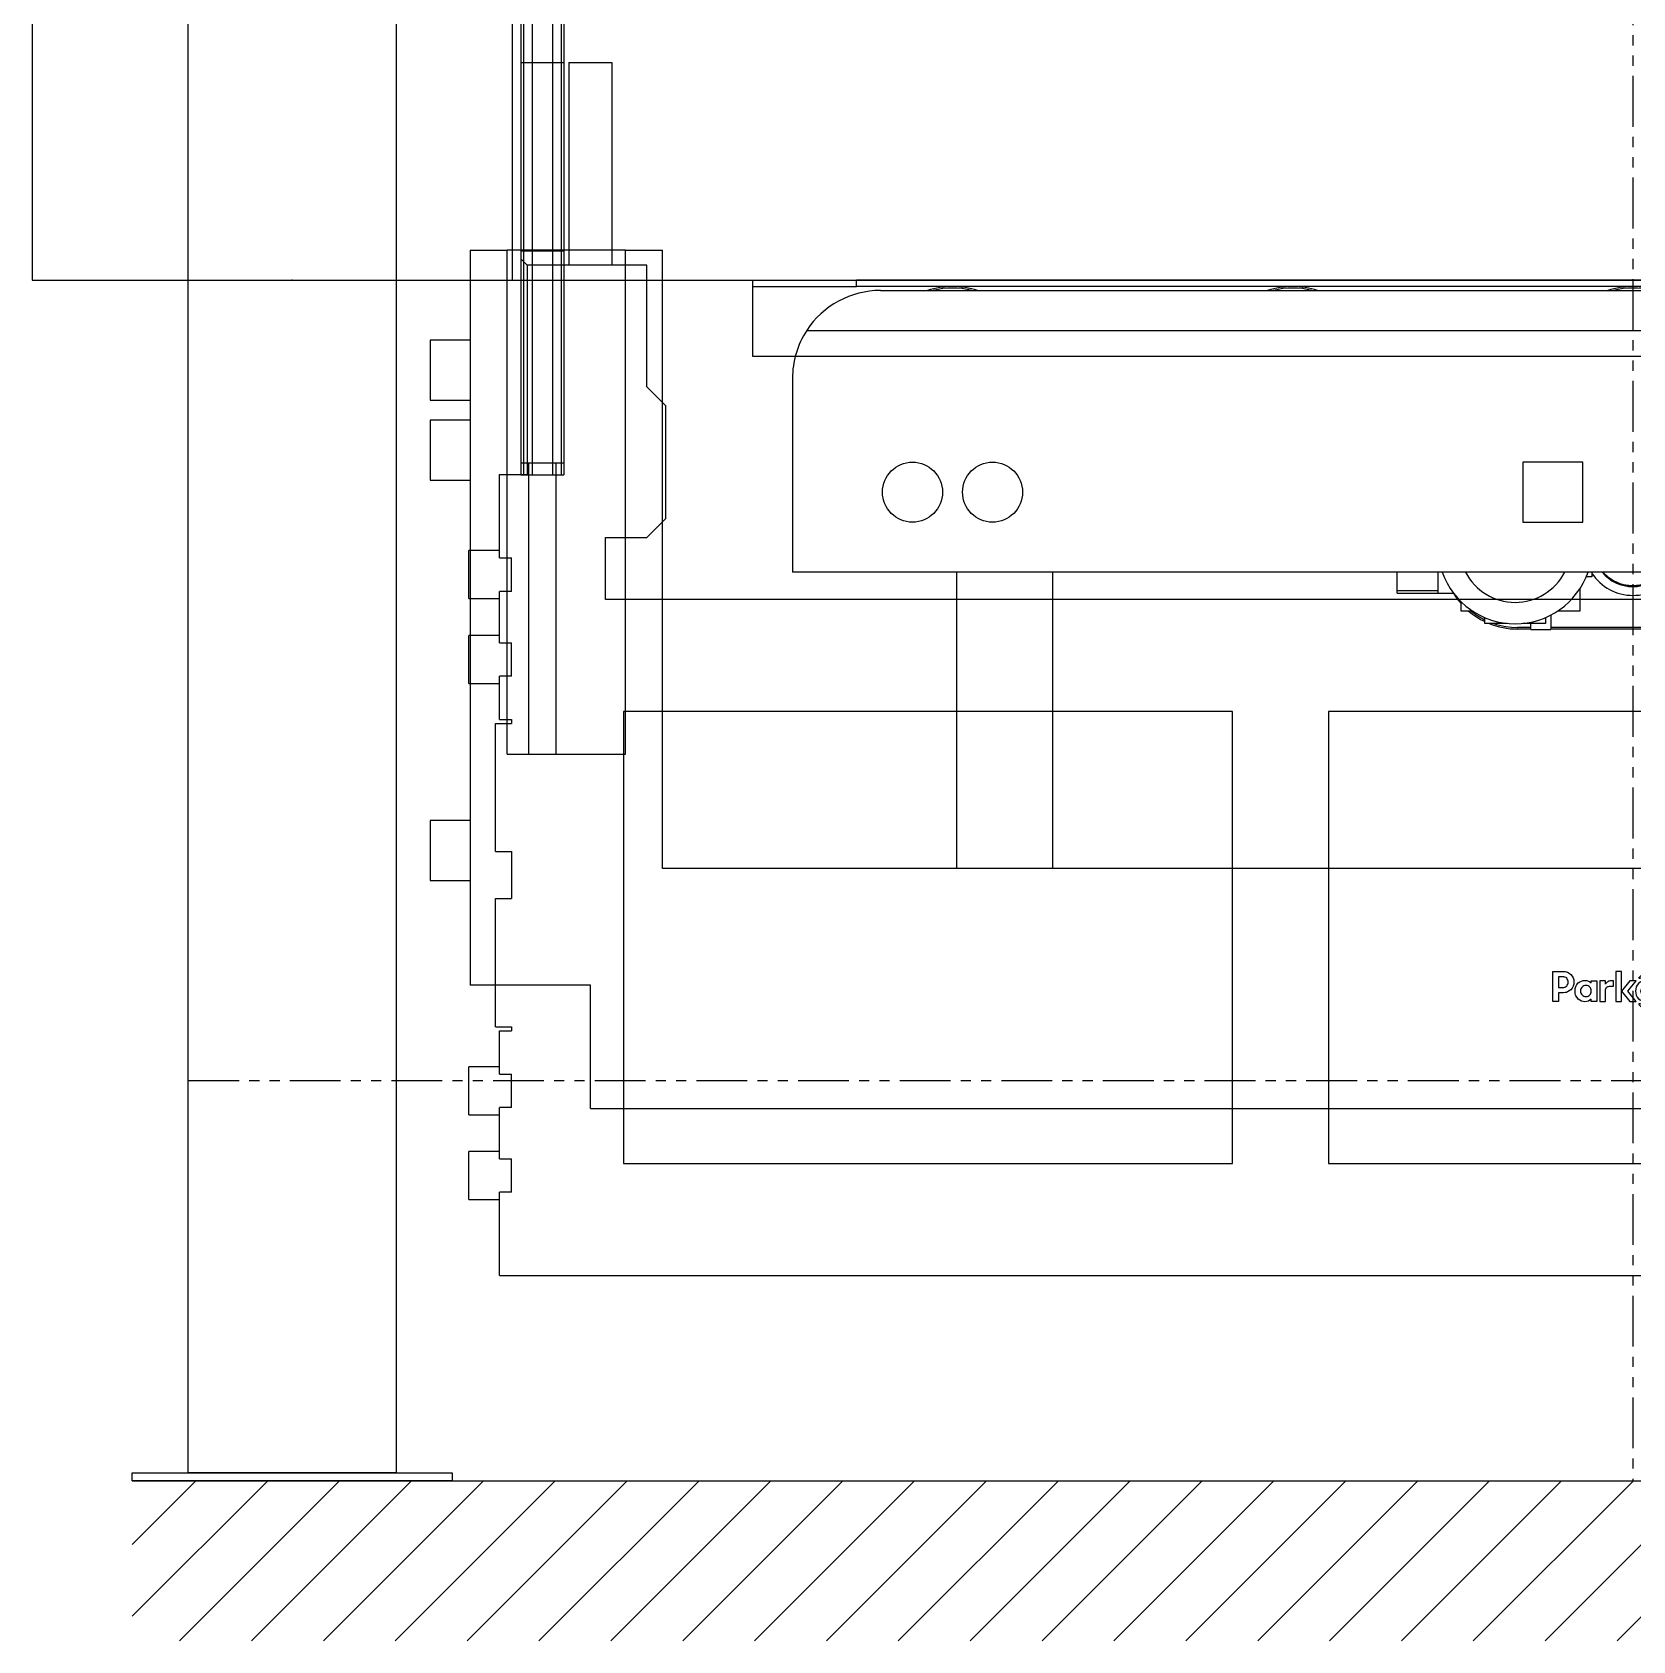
# Model space of a CAD drawing. Header units: millimetres. Extents: x 1310 to 4737, y 978 to 6132.
# Drawn here: x 1986.6 to 2186.6, y 4940.8 to 5141.7 of the extents above; entities that cross this region are included whole.
import ezdxf
from ezdxf.enums import TextEntityAlignment as Align

# ---------------------------------------------------------------- set-up
doc = ezdxf.new("R2010")
doc.units = ezdxf.units.MM
doc.linetypes.add('PHANTOM', pattern=[12.7, 6.35, -1.27, 1.27, -1.27, 1.27, -1.27])
for name, color, linetype in [('PK24-EQUIPMENT', 150, 'Continuous'), ('PK24-LOGO', 7, 'Continuous'), ('PK24E', 7, 'Continuous'), ('PK24E-STRUCT-CONCRETE', 7, 'Continuous'), ('PK24E-STRUCT-STEEL', 254, 'Continuous'), ('TEMEL', 3, 'Continuous')]:
    doc.layers.add(name, color=color, linetype=linetype)
for name, color, linetype, true_color in [('PK24-SYS-ROOM', 8, 'Continuous', 0x808080), ('PK24E-COMP-PALLET', 132, 'Continuous', 0x00b7c8), ('PK24E-HELPER', 253, 'PHANTOM', 0xa1a1a1), ('PK24E-SYS-LIFT', 31, 'Continuous', 0xffcc5a)]:
    doc.layers.add(name, color=color, linetype=linetype, true_color=true_color)
doc.styles.add('Impact', font='impact.ttf', dxfattribs={"height": 5})

# ---------------------------------------------------------------- blocks, each defined once
blk = doc.blocks.new('PALLET--NOCAR-BACK-COMP-PKE24')
at = {"layer": 'PK24E-COMP-PALLET'}
for p, q in [((-110, 0), (-96.99, 0)), ((-110, 0), (-110, -0.8)), ((-96.99, -0.8), (-96.99, 0)), ((96.99, 0), (-96.99, 0)), ((-110, -0.8), (-96.99, -0.8)), ((-110, -0.8), (-110, -9.5)), ((96.99, -0.8), (-96.99, -0.8)), ((-110, -9.5), (110, -9.5))]:
    blk.add_line(p, q, dxfattribs=at)
blk = doc.blocks.new('LOGO----DECOR-PK24')
at = {"layer": 'PK24-LOGO'}
for p, q in [((-10, 2.13), (-8.71, 2.13)), ((-10, -1.62), (-10, 2.13)), ((-8.71, 2.13), (-8.43, 2.11)), ((-8.43, 2.11), (-8.3, 2.07)), ((-8.3, 2.07), (-8.17, 2.03)), ((-8.17, 2.03), (-7.94, 1.9)), ((-1.42, 2.13), (-2.13, 2.13)), ((-2.13, 2.13), (-2.13, -1.62)), ((-1.42, -1.62), (-1.42, 2.13)), ((0.79, 1.37), (1.61, 2.19)), ((1.61, 2.19), (1.67, 2.21)), ((1.67, 2.21), (1.73, 2.19)), ((1.73, 2.19), (2.54, 1.37)), ((3.31, 2.13), (4.01, 2.13)), ((3.31, -1.62), (3.31, 2.13)), ((4.01, 2.13), (4.01, -1.62)), ((-9.29, 1.47), (-9.29, 0.11)), ((-8.76, 1.47), (-9.29, 1.47)), ((-9.29, 0.11), (-8.76, 0.11)), ((-8.61, 1.46), (-8.76, 1.47)), ((-8.76, 0.11), (-8.61, 0.13)), ((-8.48, 1.42), (-8.61, 1.46)), ((-8.61, 0.13), (-8.48, 0.17)), ((-8.36, 1.35), (-8.48, 1.42)), ((-8.48, 0.17), (-8.36, 0.23)), ((-8.26, 1.27), (-8.36, 1.35)), ((-8.36, 0.23), (-8.26, 0.31)), ((-8.19, 1.17), (-8.26, 1.27)), ((-8.26, 0.31), (-8.19, 0.41)), ((-8.13, 1.05), (-8.19, 1.17)), ((-8.19, 0.41), (-8.13, 0.53)), ((-8.09, 0.93), (-8.13, 1.05)), ((-8.13, 0.53), (-8.09, 0.66)), ((-8.08, 0.79), (-8.09, 0.93)), ((-8.09, 0.66), (-8.08, 0.79)), ((-7.94, 1.9), (-7.74, 1.74)), ((-7.74, 1.74), (-7.58, 1.55)), ((-7.58, 0.04), (-7.74, -0.16)), ((-7.58, 1.55), (-7.46, 1.32)), ((-7.46, 0.27), (-7.58, 0.04)), ((-7.46, 1.32), (-7.38, 1.06)), ((-7.38, 0.52), (-7.46, 0.27)), ((-7.38, 1.06), (-7.36, 0.79)), ((-7.36, 0.79), (-7.38, 0.52)), ((-7.19, -0.02), (-7.16, 0.13)), ((-7.16, 0.13), (-7.11, 0.26)), ((-7.11, 0.26), (-6.98, 0.49)), ((-6.98, 0.49), (-6.82, 0.68)), ((-6.82, 0.68), (-6.62, 0.82)), ((-6.62, 0.82), (-6.41, 0.92)), ((-6.42, 0.06), (-6.48, -0.05)), ((-6.33, 0.17), (-6.42, 0.06)), ((-6.41, 0.92), (-6.19, 0.98)), ((-6.23, 0.25), (-6.33, 0.17)), ((-6.11, 0.31), (-6.23, 0.25)), ((-6.19, 0.98), (-5.97, 1)), ((-5.98, 0.35), (-6.11, 0.31)), ((-5.84, 0.36), (-5.98, 0.35)), ((-5.97, 1), (-5.74, 0.98)), ((-5.71, 0.35), (-5.84, 0.36)), ((-5.74, 0.98), (-5.53, 0.92)), ((-5.58, 0.31), (-5.71, 0.35)), ((-5.47, 0.24), (-5.58, 0.31)), ((-5.53, 0.92), (-5.35, 0.82)), ((-5.37, 0.16), (-5.47, 0.24)), ((-5.29, 0.06), (-5.37, 0.16)), ((-5.35, 0.82), (-5.21, 0.7)), ((-5.23, -0.06), (-5.29, 0.06)), ((-5.21, 0.7), (-5.21, 0.95)), ((-5.21, 0.95), (-4.5, 0.95)), ((-4.5, 0.95), (-4.5, -1.62)), ((-3.41, 0.95), (-4.11, 0.95)), ((-4.11, 0.95), (-4.11, -1.62)), ((-3.41, 0.53), (-3.41, 0.95)), ((-3.36, 0.62), (-3.41, 0.53)), ((-3.37, -0.03), (-3.32, 0.06)), ((-3.29, 0.71), (-3.36, 0.62)), ((-3.32, 0.06), (-3.26, 0.13)), ((-3.22, 0.78), (-3.29, 0.71)), ((-3.26, 0.13), (-3.19, 0.19)), ((-3.14, 0.84), (-3.22, 0.78)), ((-3.19, 0.19), (-3.11, 0.23)), ((-3.05, 0.89), (-3.14, 0.84)), ((-3.11, 0.23), (-3.02, 0.26)), ((-2.94, 0.92), (-3.05, 0.89)), ((-3.02, 0.26), (-2.92, 0.27)), ((-2.83, 0.94), (-2.94, 0.92)), ((-2.92, 0.27), (-2.42, 0.27)), ((-2.7, 0.95), (-2.83, 0.94)), ((-2.42, 0.95), (-2.7, 0.95)), ((-2.42, 0.27), (-2.42, 0.95)), ((-0.37, 0.95), (-1.42, -0.33)), ((-0.61, -0.33), (0.44, 0.95)), ((0.44, 0.95), (-0.37, 0.95)), ((0.44, 0.19), (0.36, -0.06)), ((0.56, 0.41), (0.44, 0.19)), ((0.72, 0.61), (0.56, 0.41)), ((0.92, 0.77), (0.72, 0.61)), ((0.77, 1.32), (0.79, 1.37)), ((0.78, 1.26), (0.77, 1.32)), ((0.81, 1.24), (0.78, 1.26)), ((0.85, 1.23), (0.81, 1.24)), ((0.89, 1.24), (0.85, 1.23)), ((1.07, 1.32), (0.89, 1.24)), ((1.15, 0.9), (0.92, 0.77)), ((1.27, 1.37), (1.07, 1.32)), ((1.07, -0.08), (1.13, 0.03)), ((1.13, 0.03), (1.21, 0.12)), ((1.4, 0.98), (1.15, 0.9)), ((1.21, 0.12), (1.3, 0.2)), ((1.46, 1.41), (1.27, 1.37)), ((1.3, 0.2), (1.41, 0.26)), ((1.67, 1), (1.4, 0.98)), ((1.41, 0.26), (1.54, 0.3)), ((1.67, 1.42), (1.46, 1.41)), ((1.54, 0.3), (1.67, 0.31)), ((1.87, 1.41), (1.67, 1.42)), ((1.94, 0.98), (1.67, 1)), ((1.67, 0.31), (1.8, 0.3)), ((1.8, 0.3), (1.92, 0.26)), ((2.07, 1.37), (1.87, 1.41)), ((1.92, 0.26), (2.03, 0.2)), ((2.19, 0.9), (1.94, 0.98)), ((2.03, 0.2), (2.13, 0.12)), ((2.26, 1.32), (2.07, 1.37)), ((2.13, 0.12), (2.2, 0.03)), ((2.41, 0.77), (2.19, 0.9)), ((2.2, 0.03), (2.26, -0.08)), ((2.45, 1.24), (2.26, 1.32)), ((2.61, 0.61), (2.41, 0.77)), ((2.48, 1.23), (2.45, 1.24)), ((2.52, 1.24), (2.48, 1.23)), ((2.55, 1.26), (2.52, 1.24)), ((2.54, 1.37), (2.57, 1.32)), ((2.57, 1.32), (2.55, 1.26)), ((2.78, 0.41), (2.61, 0.61)), ((2.9, 0.19), (2.78, 0.41)), ((2.98, -0.06), (2.9, 0.19)), ((4.37, -0.02), (4.4, 0.13)), ((4.4, 0.13), (4.45, 0.26)), ((4.45, 0.26), (4.58, 0.49)), ((4.58, 0.49), (4.74, 0.68)), ((4.74, 0.68), (4.93, 0.82)), ((4.93, 0.82), (5.15, 0.92)), ((5.14, 0.06), (5.08, -0.05)), ((5.23, 0.17), (5.14, 0.06)), ((5.15, 0.92), (5.37, 0.98)), ((5.33, 0.25), (5.23, 0.17)), ((5.45, 0.31), (5.33, 0.25)), ((5.37, 0.98), (5.59, 1)), ((5.58, 0.35), (5.45, 0.31)), ((5.72, 0.36), (5.58, 0.35)), ((5.59, 1), (5.82, 0.98)), ((5.85, 0.35), (5.72, 0.36)), ((5.82, 0.98), (6.03, 0.92)), ((5.98, 0.31), (5.85, 0.35)), ((6.09, 0.24), (5.98, 0.31)), ((6.03, 0.92), (6.21, 0.82)), ((6.19, 0.16), (6.09, 0.24)), ((6.27, 0.06), (6.19, 0.16)), ((6.21, 0.82), (6.35, 0.7)), ((6.32, -0.06), (6.27, 0.06)), ((6.35, 0.7), (6.35, 0.95)), ((6.35, 0.95), (7.06, 0.95)), ((7.06, 0.95), (7.06, -1.62)), ((8.33, -1.51), (7.31, 0.95)), ((7.31, 0.95), (8.05, 0.95)), ((8.05, 0.95), (8.68, -0.63)), ((10, 0.95), (8.51, -2.81)), ((8.68, -0.63), (9.27, 0.95)), ((9.27, 0.95), (10, 0.95)), ((-9.29, -1.62), (-10, -1.62)), ((-8.71, -0.55), (-9.29, -0.55)), ((-9.29, -0.55), (-9.29, -1.62)), ((-8.43, -0.52), (-8.71, -0.55)), ((-8.3, -0.49), (-8.43, -0.52)), ((-8.17, -0.44), (-8.3, -0.49)), ((-7.94, -0.32), (-8.17, -0.44)), ((-7.74, -0.16), (-7.94, -0.32)), ((-7.22, -0.33), (-7.21, -0.17)), ((-7.21, -0.5), (-7.22, -0.33)), ((-7.21, -0.17), (-7.19, -0.02)), ((-7.19, -0.65), (-7.21, -0.5)), ((-7.16, -0.79), (-7.19, -0.65)), ((-7.1, -0.92), (-7.16, -0.79)), ((-6.97, -1.15), (-7.1, -0.92)), ((-6.81, -1.34), (-6.97, -1.15)), ((-6.62, -1.48), (-6.81, -1.34)), ((-6.41, -1.59), (-6.62, -1.48)), ((-6.52, -0.18), (-6.53, -0.33)), ((-6.53, -0.33), (-6.52, -0.47)), ((-6.48, -0.05), (-6.52, -0.18)), ((-6.52, -0.47), (-6.48, -0.6)), ((-6.48, -0.6), (-6.42, -0.72)), ((-6.42, -0.72), (-6.33, -0.82)), ((-6.19, -1.65), (-6.41, -1.59)), ((-6.33, -0.82), (-6.23, -0.9)), ((-6.23, -0.9), (-6.11, -0.97)), ((-5.98, -1.67), (-6.19, -1.65)), ((-6.11, -0.97), (-5.98, -1.01)), ((-5.98, -1.01), (-5.84, -1.02)), ((-5.74, -1.65), (-5.98, -1.67)), ((-5.84, -1.02), (-5.71, -1.01)), ((-5.53, -1.57), (-5.74, -1.65)), ((-5.71, -1.01), (-5.58, -0.97)), ((-5.58, -0.97), (-5.47, -0.9)), ((-5.35, -1.47), (-5.53, -1.57)), ((-5.47, -0.9), (-5.37, -0.82)), ((-5.37, -0.82), (-5.29, -0.72)), ((-5.21, -1.33), (-5.35, -1.47)), ((-5.29, -0.72), (-5.23, -0.6)), ((-5.2, -0.19), (-5.23, -0.06)), ((-5.23, -0.6), (-5.2, -0.47)), ((-5.21, -1.62), (-5.21, -1.33)), ((-5.21, -1.33), (-5.21, -1.33)), ((-4.5, -1.62), (-5.21, -1.62)), ((-5.19, -0.33), (-5.2, -0.19)), ((-5.2, -0.47), (-5.19, -0.33)), ((-4.11, -1.62), (-3.41, -1.62)), ((-3.41, -0.21), (-3.4, -0.12)), ((-3.41, -1.62), (-3.41, -0.21)), ((-3.4, -0.12), (-3.37, -0.03)), ((-2.13, -1.62), (-1.42, -1.62)), ((-1.42, -0.33), (-0.37, -1.62)), ((0.44, -1.62), (-0.61, -0.33)), ((-0.37, -1.62), (0.44, -1.62)), ((0.36, -0.06), (0.33, -0.33)), ((0.33, -0.33), (0.36, -0.6)), ((0.36, -0.6), (0.44, -0.85)), ((0.44, -0.85), (0.56, -1.08)), ((0.56, -1.08), (0.72, -1.28)), ((0.72, -1.28), (0.92, -1.44)), ((0.77, -1.98), (0.78, -1.93)), ((0.79, -2.04), (0.77, -1.98)), ((0.78, -1.93), (0.81, -1.9)), ((0.81, -1.9), (0.85, -1.89)), ((0.85, -1.89), (0.89, -1.9)), ((0.89, -1.9), (1.07, -1.98)), ((0.92, -1.44), (1.15, -1.56)), ((1.02, -0.33), (1.03, -0.2)), ((1.03, -0.46), (1.02, -0.33)), ((1.03, -0.2), (1.07, -0.08)), ((1.07, -0.59), (1.03, -0.46)), ((1.13, -0.7), (1.07, -0.59)), ((1.07, -1.98), (1.27, -2.04)), ((1.21, -0.79), (1.13, -0.7)), ((1.15, -1.56), (1.4, -1.64)), ((1.3, -0.87), (1.21, -0.79)), ((1.41, -0.93), (1.3, -0.87)), ((1.4, -1.64), (1.67, -1.67)), ((1.54, -0.97), (1.41, -0.93)), ((1.67, -0.98), (1.54, -0.97)), ((1.8, -0.97), (1.67, -0.98)), ((1.67, -1.67), (1.94, -1.64)), ((1.92, -0.93), (1.8, -0.97)), ((2.03, -0.87), (1.92, -0.93)), ((1.94, -1.64), (2.19, -1.56)), ((2.13, -0.79), (2.03, -0.87)), ((2.07, -2.04), (2.26, -1.98)), ((2.2, -0.7), (2.13, -0.79)), ((2.19, -1.56), (2.41, -1.44)), ((2.26, -0.59), (2.2, -0.7)), ((2.26, -0.08), (2.3, -0.2)), ((2.3, -0.46), (2.26, -0.59)), ((2.26, -1.98), (2.45, -1.9)), ((2.3, -0.2), (2.31, -0.33)), ((2.31, -0.33), (2.3, -0.46)), ((2.41, -1.44), (2.61, -1.28)), ((2.45, -1.9), (2.48, -1.89)), ((2.48, -1.89), (2.52, -1.9)), ((2.52, -1.9), (2.55, -1.93)), ((2.57, -1.98), (2.54, -2.04)), ((2.55, -1.93), (2.57, -1.98)), ((2.61, -1.28), (2.78, -1.08)), ((2.78, -1.08), (2.9, -0.85)), ((2.9, -0.85), (2.98, -0.6)), ((3, -0.33), (2.98, -0.06)), ((2.98, -0.6), (3, -0.33)), ((4.01, -1.62), (3.31, -1.62)), ((4.34, -0.17), (4.37, -0.02)), ((4.34, -0.33), (4.34, -0.17)), ((4.34, -0.5), (4.34, -0.33)), ((4.37, -0.65), (4.34, -0.5)), ((4.4, -0.79), (4.37, -0.65)), ((4.46, -0.92), (4.4, -0.79)), ((4.59, -1.15), (4.46, -0.92)), ((4.75, -1.34), (4.59, -1.15)), ((4.94, -1.48), (4.75, -1.34)), ((5.15, -1.59), (4.94, -1.48)), ((5.04, -0.18), (5.03, -0.33)), ((5.03, -0.33), (5.04, -0.47)), ((5.08, -0.05), (5.04, -0.18)), ((5.04, -0.47), (5.08, -0.6)), ((5.08, -0.6), (5.14, -0.72)), ((5.14, -0.72), (5.23, -0.82)), ((5.37, -1.65), (5.15, -1.59)), ((5.23, -0.82), (5.33, -0.9)), ((5.33, -0.9), (5.45, -0.97)), ((5.58, -1.67), (5.37, -1.65)), ((5.45, -0.97), (5.58, -1.01)), ((5.58, -1.01), (5.72, -1.02)), ((5.81, -1.65), (5.58, -1.67)), ((5.72, -1.02), (5.85, -1.01)), ((6.03, -1.57), (5.81, -1.65)), ((5.85, -1.01), (5.98, -0.97)), ((5.98, -0.97), (6.09, -0.9)), ((6.21, -1.47), (6.03, -1.57)), ((6.09, -0.9), (6.19, -0.82)), ((6.19, -0.82), (6.27, -0.72)), ((6.35, -1.33), (6.21, -1.47)), ((6.27, -0.72), (6.32, -0.6)), ((6.36, -0.19), (6.32, -0.06)), ((6.32, -0.6), (6.36, -0.47)), ((6.35, -1.62), (6.35, -1.33)), ((6.35, -1.33), (6.35, -1.33)), ((7.06, -1.62), (6.35, -1.62)), ((6.37, -0.33), (6.36, -0.19)), ((6.36, -0.47), (6.37, -0.33)), ((7.8, -2.81), (8.33, -1.51)), ((1.61, -2.85), (0.79, -2.04)), ((1.27, -2.04), (1.46, -2.07)), ((1.46, -2.07), (1.67, -2.09)), ((1.67, -2.88), (1.61, -2.85)), ((1.67, -2.09), (1.87, -2.07)), ((1.73, -2.85), (1.67, -2.88)), ((2.54, -2.04), (1.73, -2.85)), ((1.87, -2.07), (2.07, -2.04)), ((8.51, -2.81), (7.8, -2.81))]:
    blk.add_line(p, q, dxfattribs=at)
blk = doc.blocks.new('ELIFT---BACK-COMP-PKE24')
at = {"layer": 'PK24E-SYS-LIFT', "linetype": 'Continuous', "lineweight": 25}
for p, q in [((-145.25, 3.75), (-145.25, -88.1)), ((-145.25, 3.75), (-140.65, 3.75)), ((-140.65, -59.25), (-140.65, 3.75)), ((-125.85, 3.75), (-140.65, 3.75)), ((-138.95, 3.67), (-138.95, -22.83)), ((-138.95, 3.67), (-138.62, 3.67)), ((-138.62, 3.67), (-138.62, -22.83)), ((-138.62, 3.67), (-137.52, 3.67)), ((-137.52, 3.67), (-137.52, -22.83)), ((-137.52, 3.67), (-134.98, 3.67)), ((-134.98, 3.67), (-133.88, 3.67)), ((-134.98, 3.67), (-134.98, -22.83)), ((-133.88, 3.67), (-133.88, -22.83)), ((-133.88, 3.67), (-133.55, 3.67)), ((-133.55, 3.67), (-133.55, -22.83)), ((-125.85, -59.25), (-125.85, 3.75)), ((-125.85, 3.75), (-121.25, 3.75)), ((-121.25, -73.5), (-121.25, 3.75)), ((-94, -1.3), (94, -1.3)), ((-145.25, -7.5), (-150.25, -7.5)), ((-150.25, -7.5), (-150.25, -15)), ((-103.22, -6.3), (103.22, -6.3)), ((-105, -12.3), (-105, -36.5)), ((-150.25, -15), (-145.25, -15)), ((-145.25, -17.5), (-150.25, -17.5)), ((-150.25, -17.5), (-150.25, -25)), ((-138.95, -22.83), (-138.62, -22.83)), ((-138.62, -22.83), (-137.52, -22.83)), ((-137.97, -22.83), (-137.97, -59.25)), ((-137.52, -22.83), (-137.41, -22.83)), ((-137.41, -22.83), (-135.09, -22.83)), ((-135.09, -22.83), (-134.98, -22.83)), ((-134.98, -22.83), (-133.88, -22.83)), ((-134.53, -59.25), (-134.53, -22.83)), ((-133.88, -22.83), (-133.55, -22.83)), ((-6.25, -22.75), (-13.75, -22.75)), ((-13.75, -22.75), (-13.75, -30.25)), ((-6.25, -30.25), (-6.25, -22.75)), ((-150.25, -25), (-145.25, -25)), ((-13.75, -30.25), (-6.25, -30.25)), ((105, -36.5), (-105, -36.5)), ((-84.5, -36.5), (-84.5, -73.5)), ((-72.5, -36.5), (-72.5, -73.5)), ((-29.45, -38.8), (-29.45, -36.5)), ((-24.3, -39.16), (-24.3, -36.5)), ((-5.1, -37.08), (-5.82, -37.08)), ((-5.1, -36.5), (-5.1, -37.08)), ((-29.45, -38.8), (-24.3, -38.8)), ((-29.45, -39.1), (-29.45, -38.8)), ((-29.45, -39.1), (-24.3, -39.1)), ((-22.37, -39.16), (-24.3, -39.16)), ((-6.6, -38.54), (-6.6, -41.35)), ((-21.45, -41.35), (-21.45, -40.2)), ((-20.02, -41.35), (-21.45, -41.35)), ((-18.48, -42.9), (-18.48, -42.18)), ((-10.92, -42.18), (-10.92, -42.9)), ((-10.25, -42), (-10.25, -43.65)), ((-6.6, -41.35), (-9.38, -41.35)), ((-15.68, -42.9), (-18.48, -42.9)), ((-12.75, -43.4), (-14.4, -43.4)), ((-12.75, -43.6), (-14.4, -43.6)), ((-10.92, -42.9), (-13.72, -42.9)), ((-12.75, -43.65), (-12.75, -42.9)), ((-12.75, -43.65), (-10.25, -43.65)), ((4.25, -43.4), (-10.25, -43.4)), ((4.25, -43.6), (-10.25, -43.6)), ((-140.65, -59.25), (-125.85, -59.25)), ((-145.25, -67.5), (-150.25, -67.5)), ((-150.25, -67.5), (-150.25, -75)), ((121.25, -73.5), (-121.25, -73.5)), ((-150.25, -75), (-145.25, -75)), ((-130.25, -88.1), (-145.25, -88.1)), ((-130.25, -103.5), (-130.25, -88.1)), ((-130.25, -103.5), (145.25, -103.5))]:
    blk.add_line(p, q, dxfattribs=at)
at = {"layer": 'PK24E-SYS-LIFT', "linetype": 'Continuous', "lineweight": 25, "flags": 128}
blk.add_lwpolyline([(-10.27, -41.87), (-10.26, -41.9), (-10.25, -42)], dxfattribs=at)
at = {"layer": 'PK24E-SYS-LIFT', "linetype": 'Continuous', "lineweight": 25}
for centre in [(-90, -26.5), (-80, -26.5)]:
    blk.add_circle(centre, 3.75, dxfattribs=at)
for centre, radius, start, end in [((-94, -12.3), 11, 90, 146.9443), ((-85, -10.8), 10, 71.8051, 108.1949), ((-85, -10.8), 9.8, 75.7866, 104.2134), ((-42.5, -10.8), 10, 71.8051, 108.1949), ((-42.5, -10.8), 9.8, 75.7866, 104.2134), ((0, -10.8), 10, 71.8051, 108.1949), ((0, -10.8), 9.8, 75.7866, 104.2134), ((-94, -12.3), 11, 146.9443, 180), ((-14.7, -33.3), 9.65, 199.3663, 340.6337), ((-14.7, -33.3), 6.97, 207.3297, 332.6703), ((0, -33.3), 6.1, 213.273, 270), ((0, -33.3), 5, 219.7918, 270), ((0, -33.3), 6.1, 270, 328.3593), ((0, -33.3), 5, 270, 320.2082), ((-14.4, -34.17), 9.43, 211.9388, 221.6009), ((-14.4, -34.17), 9.43, 229.5828, 244.3661), ((-14.4, -34.17), 9.23, 231.0637, 243.7687), ((-14.4, -34.17), 9.43, 247.782, 270), ((-14.4, -34.17), 9.23, 251.0524, 270)]:
    blk.add_arc(centre, radius, start, end, dxfattribs=at)
for points, knots in [([(-1.01, -38.1), (-1.2, -38.05), (-1.59, -37.95), (-2.14, -37.72), (-2.67, -37.43), (-3.15, -37.07), (-3.49, -36.76), (-3.66, -36.55), (-3.7, -36.5)], [0, 0, 0, 0, 0.187875, 0.375749, 0.563624, 0.751499, 0.939373, 1, 1, 1, 1]), ([(0, -38.2), (-0.17, -38.2), (-0.51, -38.19), (-0.84, -38.13), (-1.01, -38.1)], [0, 0, 0, 0, 0.5, 1, 1, 1, 1]), ([(3.71, -36.5), (3.71, -36.5), (3.58, -36.67), (3.28, -36.95), (2.82, -37.32), (2.31, -37.64), (1.76, -37.89), (1.19, -38.07), (0.6, -38.18), (0.2, -38.19), (0, -38.2)], [0, 0, 0, 0, 0.003593, 0.145937, 0.288281, 0.430625, 0.572968, 0.715312, 0.857656, 1, 1, 1, 1])]:
    blk.add_open_spline(points, degree=3, knots=knots, dxfattribs=at)
at = {"layer": 'PK24-LOGO'}
blk.add_blockref('LOGO----DECOR-PK24', (0, -88.5), dxfattribs=at)
blk = doc.blocks.new('*U21')
at = {"layer": 'PK24E-SYS-LIFT'}
for p, q in [((-138.95, 67.07), (-137.9, 67.07)), ((-138.95, 67.07), (-138.95, 42.55)), ((-138.95, 67.07), (-138.62, 67.07)), ((-138.62, 67.07), (-137.9, 67.07)), ((-137.9, 67.07), (-136.98, 67.07)), ((-137.9, 67.07), (-134.6, 67.07)), ((-136.98, 67.07), (-135.52, 67.07)), ((-135.52, 67.07), (-134.6, 67.07)), ((-134.6, 67.07), (-133.55, 67.07)), ((-134.6, 67.07), (-133.88, 67.07)), ((-133.88, 67.07), (-133.55, 67.07)), ((-133.55, 67.07), (-133.55, 41.75)), ((-132.95, 67.07), (-132.95, 41.75)), ((-132.95, 67.07), (-131.9, 67.07)), ((-132.95, 67.07), (-132.62, 67.07)), ((-132.62, 67.07), (-131.9, 67.07)), ((-131.9, 67.07), (-130.98, 67.07)), ((-131.9, 67.07), (-128.6, 67.07)), ((-130.98, 67.07), (-129.52, 67.07)), ((-129.52, 67.07), (-128.6, 67.07)), ((-128.6, 67.07), (-127.55, 67.07)), ((-128.6, 67.07), (-127.88, 67.07)), ((-127.88, 67.07), (-127.55, 67.07)), ((-127.55, 67.07), (-127.55, 41.75)), ((-138.95, 42.55), (-138.15, 41.75)), ((-138.15, 41.75), (-138.15, 15.6)), ((-123.18, 41.75), (-138.15, 41.75)), ((-123.18, 26.56), (-123.18, 41.75)), ((-120.81, 24.19), (-123.18, 26.56)), ((-120.81, 10.12), (-120.81, 24.19)), ((-141.6, 5.19), (-141.6, 15.6)), ((-141.6, 15.6), (-138.15, 15.6)), ((-123.18, 7.75), (-120.81, 10.12)), ((-141.6, 6.1), (-145.45, 6.1)), ((-145.45, 0.1), (-145.45, 6.1)), ((-128.35, 7.75), (-123.18, 7.75)), ((-128.35, 0), (-128.35, 7.75)), ((-141.6, 5.19), (-140.1, 5.19)), ((-140.1, 1.01), (-140.1, 5.19)), ((-145.45, 0.1), (-141.6, 0.1)), ((-140.1, 1.01), (-141.6, 1.01)), ((-141.6, -5.41), (-141.6, 1.01)), ((128.35, 0), (-128.35, 0)), ((-141.6, -4.5), (-145.45, -4.5)), ((-145.45, -7.5), (-145.45, -4.5)), ((-141.6, -5.41), (-140.1, -5.41)), ((-140.1, -9.59), (-140.1, -5.41)), ((-145.45, -10.5), (-145.45, -7.5)), ((-140.1, -9.59), (-141.6, -9.59)), ((-141.6, -15), (-141.6, -9.59)), ((-145.45, -10.5), (-141.6, -10.5)), ((-50.03, -14), (-126.1, -14)), ((-126.1, -14), (-126.1, -70.48)), ((-50.03, -70.48), (-50.03, -14)), ((38.03, -14), (-38.03, -14)), ((-38.03, -14), (-38.03, -70.48)), ((-142.1, -31.5), (-142.1, -15.5)), ((-142.1, -15.5), (-140.1, -15.5)), ((-141.6, -15), (-140.1, -15)), ((-140.1, -15), (-140.1, -15.5)), ((-142.1, -31.5), (-140.1, -31.5)), ((-140.1, -31.5), (-140.1, -37.38)), ((-142.1, -53.38), (-142.1, -37.38)), ((-142.1, -37.38), (-140.1, -37.38)), ((-142.1, -53.38), (-140.1, -53.38)), ((-141.6, -59.29), (-141.6, -53.88)), ((-141.6, -53.88), (-140.1, -53.88)), ((-140.1, -53.38), (-140.1, -53.88)), ((-141.6, -58.38), (-145.45, -58.38)), ((-145.45, -64.38), (-145.45, -58.38)), ((-141.6, -59.29), (-140.1, -59.29)), ((-140.1, -63.47), (-140.1, -59.29)), ((-140.1, -63.47), (-141.6, -63.47)), ((-141.6, -69.89), (-141.6, -63.47)), ((-145.45, -64.38), (-141.6, -64.38)), ((-141.6, -68.98), (-145.45, -68.98)), ((-145.45, -71.98), (-145.45, -68.98)), ((-141.6, -69.89), (-140.1, -69.89)), ((-140.1, -74.07), (-140.1, -69.89)), ((-145.45, -74.98), (-145.45, -71.98)), ((-126.1, -70.48), (-50.03, -70.48)), ((-38.03, -70.48), (38.03, -70.48)), ((-140.1, -74.07), (-141.6, -74.07)), ((-141.6, -84.48), (-141.6, -74.07)), ((-145.45, -74.98), (-141.6, -74.98)), ((-141.6, -84.48), (141.6, -84.48))]:
    blk.add_line(p, q, dxfattribs=at)
blk = doc.blocks.new('*U26')
at = {"layer": 'PK24E-STRUCT-CONCRETE'}
h = blk.add_hatch(dxfattribs=at)
h.set_pattern_fill('ANSI31', color=256, scale=2)
h.set_pattern_definition([(45, (-15040.825, -23141.8444), (-4.490128, 4.490128), [])])
h.paths.add_polyline_path([(-187.5, -150), (187.5, -150), (187.5, -170), (-187.5, -170)])
at = {"layer": 'PK24E-HELPER'}
for p, q in [((0, 978), (0, -150)), ((-180.5, 0), (180.5, 0)), ((-180.5, -100), (180.5, -100))]:
    blk.add_line(p, q, dxfattribs=at)
blk.add_point((-167.5, 0), dxfattribs=at)
at = {"layer": 'PK24E-STRUCT-CONCRETE'}
blk.add_line((-187.5, -150), (187.5, -150), dxfattribs=at)
at = {"layer": 'PK24E-STRUCT-STEEL'}
for points in [[(-180.5, 1021.05), (-154.5, 1021.05), (-154.5, -149), (-180.5, -149)], [(-187.5, -149), (-147.5, -149), (-147.5, -150), (-187.5, -150)]]:
    blk.add_lwpolyline(points, close=True, dxfattribs=at)
at = {"layer": 'PK24E-SYS-LIFT'}
for p, q in [((-138.95, 833.07), (-138.95, -24.33)), ((-138.62, 833.07), (-138.62, -24.33)), ((-137.52, 833.07), (-137.52, -24.33)), ((-134.98, 833.07), (-134.98, -24.33)), ((-133.88, 833.07), (-133.88, -24.33)), ((-133.55, 833.07), (-133.55, -24.33)), ((-138.95, -24.33), (-133.55, -24.33))]:
    blk.add_line(p, q, dxfattribs=at)
for name, p in [('*U21', (0, -39.9)), ('ELIFT---BACK-COMP-PKE24', (0, 0))]:
    blk.add_blockref(name, p)
at = {"layer": 'PK24E'}
blk.add_blockref('PALLET--NOCAR-BACK-COMP-PKE24', (0, 0), dxfattribs=at)
blk = doc.blocks.new('ROOM-INFODISP--FRONT-COMP-PK24')
blk.add_point((0, 0))
blk = doc.blocks.new('ROOM-LIGHT--FRONT-COMP-PK24')
at = {"layer": 'PK24-EQUIPMENT', "color": 3}
for p, q in [((-33.24, 248.24), (-42.08, 239.4)), ((-42.08, 239.4), (-33.24, 248.24)), ((-15.92, 239.4), (-24.76, 248.24)), ((-24.76, 248.24), (-15.92, 239.4)), ((-42.08, 230.92), (-33.24, 222.08)), ((-33.24, 222.08), (-42.08, 230.92)), ((-24.76, 222.08), (-15.92, 230.92)), ((-15.92, 230.92), (-24.76, 222.08))]:
    blk.add_line(p, q, dxfattribs=at)
for centre, start, end in [((-29, 244), 45, 135), ((-29, 244), 45, 135), ((-37.84, 235.16), 135, 225), ((-37.84, 235.16), 135, 225), ((-20.16, 235.16), 315, 45), ((-20.16, 235.16), 315, 45), ((-29, 226.32), 225, 315), ((-29, 226.32), 225, 315)]:
    blk.add_arc(centre, 6, start, end, dxfattribs=at)
at = {"layer": 'PK24E-HELPER'}
blk.add_point((0, 0), dxfattribs=at)
blk = doc.blocks.new('ROOM---FRONT-SYS-PK24')
at = {"layer": 'PK24-SYS-ROOM'}
for points in [[(-200, 0), (200, 0), (200, 260), (-200, 260)], [(-140, 0), (140, 0), (140, 210), (-140, 210)]]:
    blk.add_lwpolyline(points, close=True, dxfattribs=at)
for name in ['ROOM-LIGHT--FRONT-COMP-PK24', 'ROOM-INFODISP--FRONT-COMP-PK24']:
    blk.add_blockref(name, (-140, 0), dxfattribs=at)
at = {"layer": 'PK24-SYS-ROOM', "color": 3, "style": 'Impact'}
blk.add_attdef('ROOMNO', text='', height=10, dxfattribs=at).set_placement((178.82, 230), align=Align.CENTER)

msp = doc.modelspace()

# ---------------------------------------------------------------- block references
at = {"layer": 'TEMEL'}
for name in ['*U26', 'ROOM---FRONT-SYS-PK24']:
    msp.add_blockref(name, (2186.63, 5110.77), dxfattribs=at)

doc.saveas('drawing.dxf')
